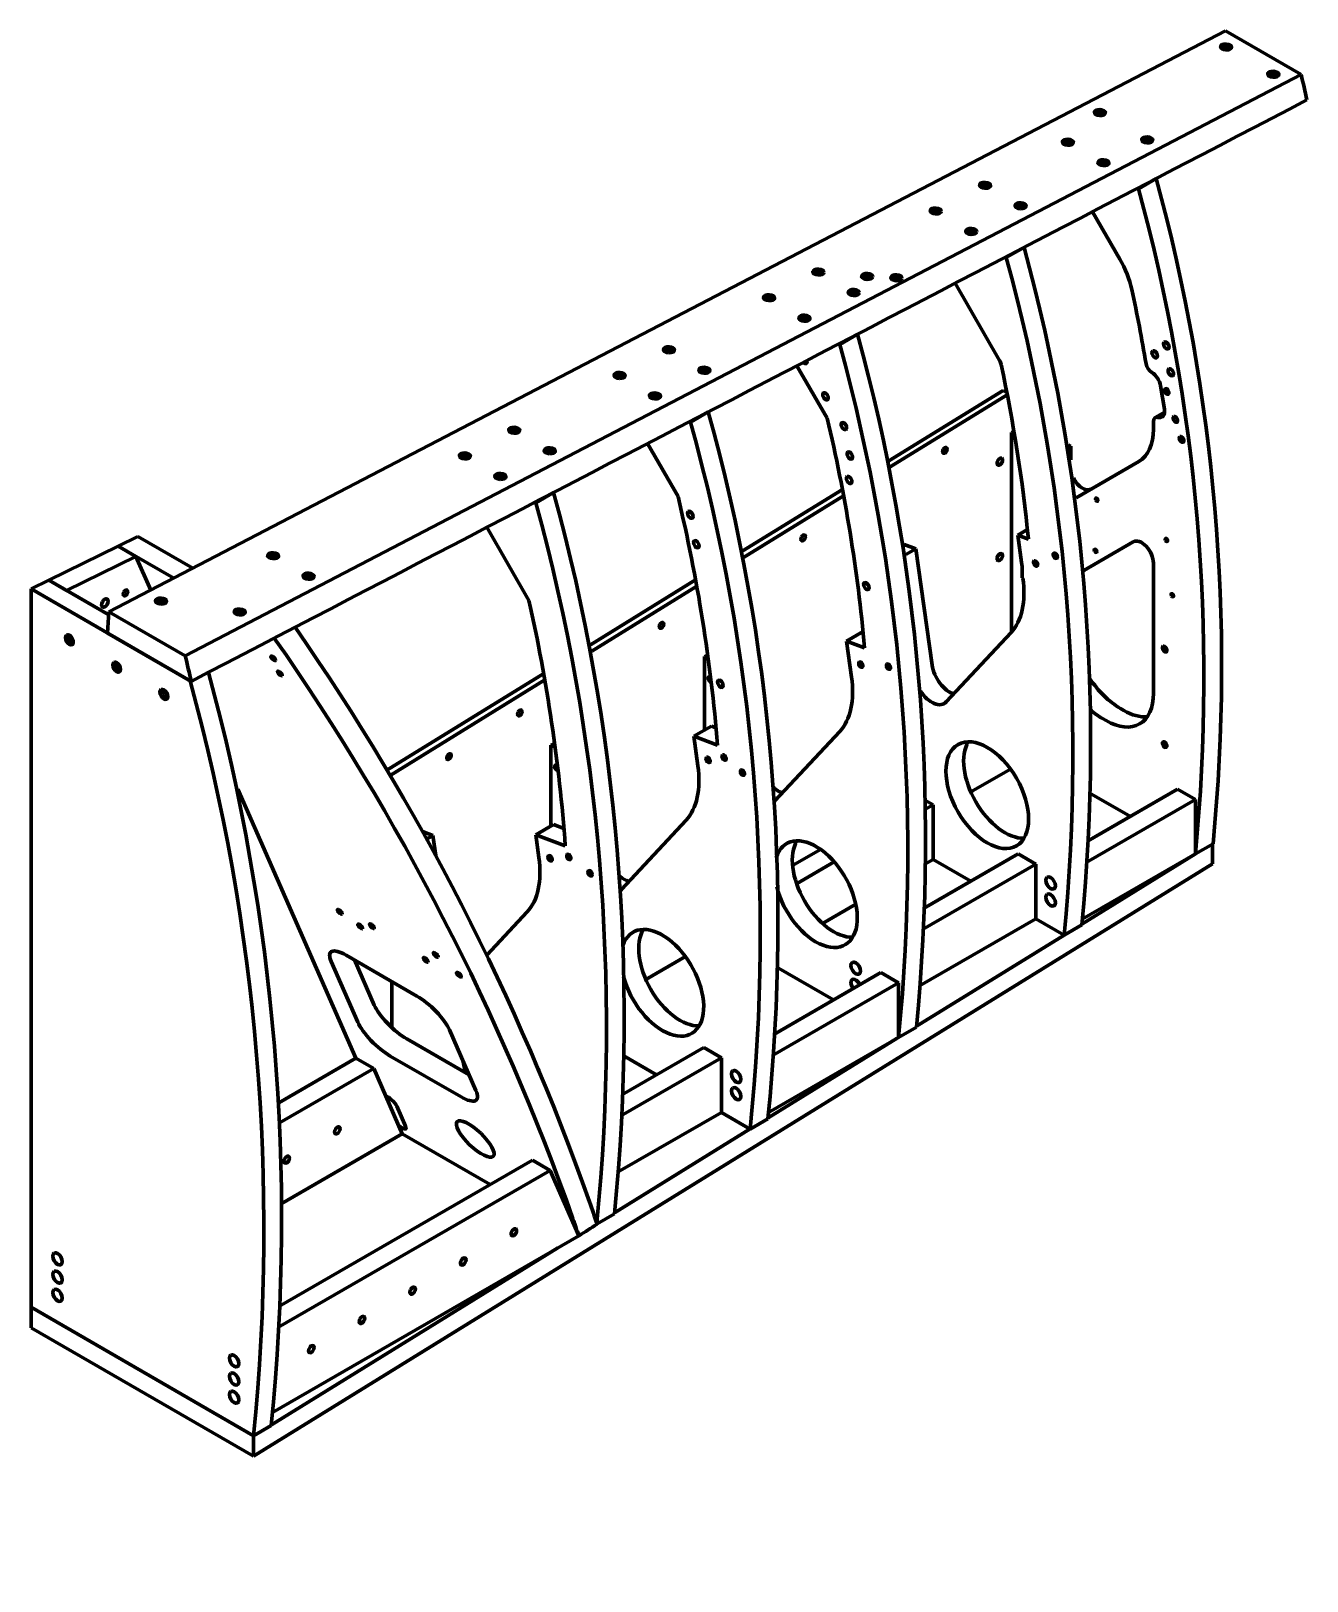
# Model space of a CAD drawing. Header units: millimetres. Extents: x 8001 to 31110, y 282 to 17125.
# Drawn here: x 20142 to 21330, y 3044 to 4487 of the extents above; entities that cross this region are included whole.
import ezdxf

# ---------------------------------------------------------------- set-up
doc = ezdxf.new("R2010")
doc.units = ezdxf.units.MM
doc.layers.add('Visible', color=7, linetype='Continuous', lineweight=50)

msp = doc.modelspace()

# ---------------------------------------------------------------- linework, layer by layer
at = {"layer": 'Visible', "extrusion": (0.707107, 0.408248, -0.57735)}
for p, q in [((21254.39431, 4487.43082), (20214.66941, 3946.46692)), ((21324.65546, 4446.86582), (21254.39431, 4487.43082)), ((20285.74354, 3905.43246), (21324.65546, 4446.86582)), ((21173.22299, 4340.51923), (21189.7244, 4350.04639)), ((21189.7229, 4350.04689), (21189.7244, 4350.04639)), ((21172.37816, 4341.00711), (21173.22299, 4340.51923)), ((21130.44659, 4319.15293), (21155.89916, 4275.06771)), ((21049.37882, 4276.90225), (21050.22365, 4276.41436)), ((21050.22365, 4276.41436), (21066.72506, 4285.94153)), ((21066.72406, 4285.94202), (21066.72506, 4285.94153)), ((21002.55597, 4252.49863), (21043.96879, 4180.57568)), ((20895.13753, 4195.58655), (20911.63844, 4205.11372)), ((20911.63794, 4205.11372), (20911.63844, 4205.11372)), ((20894.2932, 4196.07394), (20895.13753, 4195.58655)), ((20883.45373, 4126.74524), (20855.25059, 4175.72573)), ((21193.82112, 4157.11597), (21197.3528, 4135.27722)), ((20940.86264, 4087.25806), (21047.15845, 4152.81164)), ((20942.06791, 4081.43383), (21051.14366, 4148.70148)), ((21047.15845, 4152.81164), (21050.74688, 4150.73963)), ((20756.09431, 4123.12047), (20772.59521, 4132.64713)), ((21188.77153, 4127.41234), (21197.4912, 4132.447)), ((20755.25047, 4123.60735), (20756.09431, 4123.12047)), ((21055.17816, 4113.51614), (21057.3129, 4114.74829)), ((21187.1879, 4120.92449), (21187.1879, 4116.56093)), ((20744.5255, 4053.94958), (20716.15011, 4103.22927)), ((21057.7729, 4112.01764), (21055.17816, 4113.51614)), ((21055.17816, 4113.51614), (21055.17816, 4048.07009)), ((21110.18201, 4100.81325), (21107.9945, 4102.07627)), ((21108.36639, 4099.7648), (21110.18201, 4100.81325)), ((21110.18201, 4088.1263), (21110.18201, 4100.81325)), ((21173.65512, 4086.64871), (21115.12307, 4052.85533)), ((20612.19565, 4048.12286), (20628.69705, 4057.65003)), ((20628.69705, 4057.65003), (20628.69705, 4057.65003)), ((20804.34645, 4003.06735), (20897.62524, 4060.59326)), ((20611.35181, 4048.61025), (20612.19565, 4048.12286)), ((20805.51986, 3997.2232), (20898.73592, 4054.71028)), ((21055.17816, 4048.07009), (21055.17816, 3927.87658)), ((20241.59757, 4016.75147), (20223.24371, 4007.74505)), ((20241.59757, 4016.75147), (20292.86514, 3987.1519)), ((20605.73468, 3957.21827), (20566.55467, 4025.26255)), ((21060.88838, 4017.86614), (21069.8963, 4023.06707)), ((21070.81033, 4014.15922), (21060.88838, 4017.86614)), ((21064.433, 3992.62117), (21060.88838, 4017.86614)), ((20223.24371, 4007.74505), (20158.61163, 3976.03015)), ((20239.74511, 3998.21789), (20175.11303, 3966.50299)), ((20239.74511, 3998.21789), (20223.24371, 4007.74505)), ((20223.24371, 4007.74505), (20275.00662, 3977.86021)), ((20253.56366, 3966.70362), (20239.74511, 3998.21789)), ((20955.10137, 4009.25052), (20965.88358, 4005.222)), ((20965.88358, 4005.222), (20956.54311, 3999.8289)), ((20965.88358, 4005.222), (20981.08214, 3896.97963)), ((21122.29844, 3985.14112), (21168.40838, 4011.76262)), ((21187.1879, 3991.93813), (21187.1879, 3870.61303)), ((20158.61163, 3976.03015), (20142.11072, 3967.93279)), ((20158.61163, 3976.03015), (20175.11303, 3966.50299)), ((20214.50014, 3943.76265), (20158.61163, 3976.03015)), ((20663.01266, 3915.90602), (20760.9592, 3976.30994)), ((20664.15371, 3910.04196), (20762.03752, 3970.40755)), ((21065.58998, 3977.95132), (21064.86015, 3978.22364)), ((20142.11072, 3967.93279), (20290.29977, 3882.3755)), ((20142.11072, 3298.99414), (20142.11072, 3967.93279)), ((20213.43477, 3926.75345), (20214.66941, 3946.46692)), ((20214.66941, 3946.46692), (20285.74354, 3905.43246)), ((20213.43477, 3926.75345), (20291.29346, 3881.80198)), ((20901.37646, 3919.34012), (20916.80652, 3928.24847)), ((20994.34908, 3862.64908), (21054.6609, 3927.30954)), ((20918.25374, 3913.03447), (20901.37646, 3919.34012)), ((20906.07806, 3885.85689), (20901.37646, 3919.34012)), ((20769.15663, 3904.90773), (20772.16159, 3906.64271)), ((20769.15663, 3904.90773), (20772.57082, 3903.63227)), ((20769.15663, 3904.90773), (20769.15663, 3836.45772)), ((20473.5253, 3799.04754), (20619.48004, 3889.059)), ((20476.39037, 3794.24637), (20620.52501, 3883.1357)), ((21156.38554, 3856.64016), (21159.68573, 3854.73442)), ((20759.1849, 3830.7002), (20775.6858, 3840.22737)), ((20775.6858, 3840.22737), (20779.9493, 3838.63428)), ((21143.18432, 3845.20776), (21139.88414, 3847.11299)), ((20763.03718, 3803.24781), (20759.1849, 3830.7002)), ((20759.1849, 3830.7002), (20781.36516, 3822.41316)), ((20895.14898, 3835.21511), (20834.83716, 3770.55516)), ((20626.14612, 3822.34047), (20629.61706, 3824.34428)), ((20626.14612, 3747.082), (20626.14612, 3822.34047)), ((20626.14612, 3822.34047), (20630.08204, 3820.87035)), ((21017.14418, 3778.78943), (21054.12572, 3800.14079)), ((20444.67746, 3530.84271), (20334.81463, 3781.3996)), ((20982.0126, 3766.77456), (20974.38121, 3771.18044)), ((21124.64924, 3713.20747), (21226.231, 3771.85551)), ((21209.7296, 3781.38268), (21125.69918, 3732.86767)), ((21127.45158, 3778.07503), (21165.72652, 3755.97741)), ((21226.231, 3771.85551), (21209.7296, 3781.38268)), ((21226.231, 3771.85551), (21226.231, 3721.04497)), ((20974.46734, 3762.41796), (20982.0126, 3766.77456)), ((20982.0126, 3766.77456), (20982.0126, 3715.96401)), ((20506.56545, 3741.96221), (20516.30967, 3738.32151)), ((20612.06372, 3738.95128), (20628.56512, 3748.47844)), ((20639.5883, 3728.6674), (20612.06372, 3738.95128)), ((20615.03234, 3717.79706), (20612.06372, 3738.95128)), ((20628.56512, 3748.47844), (20638.30686, 3744.83824)), ((20752.10711, 3752.6145), (20691.82665, 3687.98789)), ((20510.46951, 3734.95014), (20516.30967, 3738.32151)), ((20518.95171, 3719.50266), (20516.30967, 3738.32151)), ((20877.26358, 3725.35128), (20851.19768, 3710.30208)), ((21226.231, 3721.04596), (21242.73141, 3730.57263)), ((21242.17483, 3711.83991), (21242.17483, 3730.25152)), ((21242.17483, 3711.83991), (20349.37496, 3160.276)), ((20854.94293, 3693.41087), (20890.01974, 3713.662)), ((20972.32265, 3650.66682), (21077.71985, 3711.5178)), ((21061.21845, 3721.04497), (20973.11073, 3670.17568)), ((20974.21294, 3711.46055), (20982.0126, 3715.96401)), ((20982.0126, 3715.96401), (21017.21537, 3695.6397)), ((21077.71985, 3711.5178), (21061.21845, 3721.04497)), ((21077.71985, 3711.5178), (21077.71985, 3660.70726)), ((21226.29174, 3721.08131), (21120.58736, 3655.77814)), ((21120.95925, 3660.26617), (21226.231, 3721.04497)), ((20566.47402, 3626.82277), (20604.10226, 3667.16374)), ((20878.96321, 3656.46815), (20910.00254, 3674.3889)), ((20969.36747, 3598.15018), (21077.71985, 3660.70726)), ((21077.71985, 3660.70726), (21104.02472, 3645.52015)), ((21104.02472, 3645.52015), (21120.52613, 3655.04732)), ((21104.00332, 3645.5326), (20966.50489, 3560.58715)), ((20501.43122, 3588.78332), (20435.4261, 3626.89148)), ((20714.56648, 3604.09638), (20751.53509, 3625.43977)), ((20421.6663, 3620.79692), (20446.39252, 3564.40658)), ((20443.287, 3622.35317), (20461.69214, 3580.37729)), ((20933.43836, 3610.63053), (20833.67371, 3553.03144)), ((20836.05139, 3616.04653), (20889.43478, 3585.22526)), ((20949.93926, 3601.10386), (20933.43836, 3610.63053)), ((20478.14127, 3602.22948), (20478.14127, 3559.27037)), ((20832.57697, 3533.34435), (20949.93926, 3601.10386)), ((20949.93926, 3601.10386), (20949.93926, 3550.29332)), ((20556.40072, 3500.89315), (20531.67451, 3557.28399)), ((20949.93926, 3550.29431), (20966.43967, 3559.82048)), ((20491.93542, 3548.87796), (20550.07965, 3515.30811)), ((20768.4263, 3540.76615), (20692.24931, 3496.78547)), ((20784.92721, 3531.23899), (20768.4263, 3540.76615)), ((20948.45421, 3549.43554), (20828.36275, 3475.24394)), ((20828.79239, 3480.34879), (20949.93926, 3550.29332)), ((20444.67746, 3530.84271), (20372.87151, 3489.38558)), ((20461.17837, 3521.31604), (20444.67746, 3530.84271)), ((20476.6358, 3532.90675), (20542.64093, 3494.79909)), ((20691.40597, 3477.24426), (20784.92721, 3531.23899)), ((20724.42272, 3515.36088), (20693.38289, 3533.28163)), ((20784.92721, 3531.23899), (20784.92721, 3480.42844)), ((20373.6352, 3470.77283), (20461.17837, 3521.31604)), ((20461.17837, 3521.31604), (20487.84617, 3460.49642)), ((20614.22783, 3520.76045), (20614.38465, 3520.85106)), ((20482.71045, 3486.26213), (20490.95269, 3467.46568)), ((20688.32982, 3424.65792), (20784.92721, 3480.42844)), ((20811.79314, 3464.91774), (20784.92721, 3480.42844)), ((20811.71797, 3464.96105), (20685.39306, 3386.91866)), ((20811.79314, 3464.91774), (20828.29455, 3474.4444)), ((20374.96343, 3395.32369), (20487.84617, 3460.49642)), ((20569.6831, 3413.24792), (20487.84617, 3460.49642)), ((20609.02042, 3435.95938), (20372.93972, 3299.65826)), ((20625.52133, 3426.43272), (20609.02042, 3435.95938)), ((20372.05555, 3280.09364), (20625.52133, 3426.43272)), ((20625.52133, 3426.43272), (20652.18912, 3365.6131)), ((20651.68332, 3386.45567), (20651.68431, 3386.45517)), ((20669.14406, 3376.74828), (20685.32137, 3386.08876)), ((20366.88797, 3200.89477), (20652.18912, 3365.6131)), ((20632.59364, 3354.29968), (20365.9371, 3189.56194)), ((20349.37496, 3179.32983), (20142.11072, 3298.99414)), ((20142.11072, 3298.99414), (20142.11072, 3279.93981)), ((20349.37496, 3179.32983), (20142.11072, 3298.99414)), ((20349.37496, 3160.276), (20142.11072, 3279.93981)), ((20349.37496, 3179.32983), (20365.87636, 3188.8565)), ((20349.37496, 3179.32983), (20349.37496, 3160.276))]:
    msp.add_line(p, q, dxfattribs=at)
at = {"layer": 'Visible', "extrusion": (2e-16, -4e-16, -1)}
for centre, radius, start, end in [((-19528.07238, 3895.858), 1722.607, 164.712451, 185.506038), ((-19511.57645, 3886.33183), 1722.60142, 164.71243, 185.505755), ((-19190.52491, 3733.97537), 1784.43376, 164.690875, 185.600791), ((-19174.02998, 3724.4492), 1784.42736, 164.690851, 185.600462), ((-19048.72315, 3647.71612), 1772.39174, 164.440552, 185.919386), ((-19421.30014, 3778.96318), 1502.94541, 166.620477, 174.882095), ((-18539.31982, 2647.67355), 2251.15302, 145.207097, 160.550525), ((-18424.74045, 3371.61207), 1934.21551, 164.68845, 185.705261)]:
    msp.add_arc(centre, radius, start, end, dxfattribs=at)
at = {"layer": 'Visible', "extrusion": (2e-16, -3e-16, -1)}
for centre, radius, start, end in [((-19362.26826, 3814.7285), 1749.95619, 164.702735, 185.548762), ((-19378.76966, 3824.25566), 1749.95619, 164.702735, 185.548762), ((-19607.87961, 3868.99754), 1470.11521, 167.905885, 174.333298), ((-19065.22456, 3657.24329), 1772.39174, 164.440552, 185.919386), ((-18847.0855, 3569.26052), 1847.3397, 164.670212, 185.690483), ((-19254.89761, 3698.26381), 1531.50449, 166.570647, 175.3503), ((-18440.74402, 3381.15566), 1934.71236, 164.746922, 185.704283)]:
    msp.add_arc(centre, radius, start, end, dxfattribs=at)
at = {"layer": 'Visible', "extrusion": (3e-16, -4e-16, -1)}
msp.add_arc((-18831.07397, 3559.80754), 1846.84774, 164.668411, 185.666044, dxfattribs=at)
at = {"layer": 'Visible', "extrusion": (4e-16, -5e-16, -1)}
msp.add_arc((-19082.87099, 3614.86565), 1560.87142, 167.330064, 175.818908, dxfattribs=at)
at = {"layer": 'Visible', "extrusion": (3e-16, -3e-16, -1)}
msp.add_arc((-18519.94339, 2629.7996), 2255.63872, 145.045043, 160.539427, dxfattribs=at)
at = {"layer": 'Visible', "extrusion": (2e-16, -2e-16, -1)}
msp.add_arc((-18396.21721, 3449.18301), 1943.82938, 166.425067, 167.140554, dxfattribs=at)
at = {"layer": 'Visible', "extrusion": (0, -5e-16, -1)}
for centre, ratio, start_param, end_param in [((21254.80752, 4472.54689), 0.5325291104, 4.7123889804, 10.9955742876), ((21298.82653, 4447.13216), 0.5325291104, 4.7123889804, 10.9955742875), ((21137.39096, 4411.45545), 0.5325291104, -1.5707963268, 4.7123889804), ((21181.41047, 4386.04122), 0.5325291104, 4.7123889804, 10.9955742875), ((21107.58528, 4383.86815), 0.5325291104, -1.5707963268, 4.7123889804), ((21140.59954, 4364.80735), 0.5325291104, -1.5707963268, 4.7123889804), ((21030.43103, 4343.72532), 0.5325291104, 4.7123889803, 10.9955742875), ((21063.44529, 4324.66452), 0.5325291104, 4.7123889804, 10.9955742875), ((20829.27529, 4239.06491), 0.5325291104, -1.5707963268, 4.7123889804), ((20862.28955, 4220.00411), 0.5325291104, 4.7123889804, 10.9955742875), ((20736.06471, 4190.56783), 0.5325291104, -1.5707963268, 4.7123889804), ((20769.07897, 4171.50703), 0.5325291104, -1.5707963268, 4.7123889804), ((20690.12055, 4166.66354), 0.5325291104, 4.7123889804, 10.9955742876), ((20723.13481, 4147.60225), 0.5325291104, -1.5707963268, 4.7123889804), ((20592.05005, 4115.63743), 0.5325291104, 4.7123889804, 10.9955742875), ((20625.06431, 4096.57663), 0.5325291104, 4.7123889804, 10.9955742876), ((20546.10589, 4091.73315), 0.5325291104, -1.5707963268, 4.7123889804), ((20579.12015, 4072.67235), 0.5325291105, 4.7123889803, 10.9955742875), ((20367.52122, 3998.81629), 0.5325291104, -1.5707963268, 4.7123889804), ((20400.53548, 3979.75549), 0.5325291104, 4.7123889804, 10.9955742876), ((20263.11671, 3956.57457), 0.5325291104, 4.7123889804, 10.9955742876), ((20336.48986, 3946.43307), 0.5325291104, 4.7123889804, 10.9955742875)]:
    msp.add_ellipse(centre, major_axis=(-5.15499, 0.32289), ratio=ratio, start_param=start_param, end_param=end_param, dxfattribs=at)
at = {"layer": 'Visible', "extrusion": (0, -3e-16, -1)}
for centre, ratio, start_param, end_param in [((21254.71193, 4471.01952), 0.5325291104, -0.5714432545, 3.7130359081), ((21298.73094, 4445.60479), 0.5325291104, -0.5714432545, 3.7130359081), ((21137.29537, 4409.92808), 0.5325291104, -0.5714432545, 3.7130359081), ((21107.48969, 4382.34078), 0.5325291105, -0.5714432544, 3.713035908), ((21181.31488, 4384.51385), 0.5325291104, -0.5714432545, 3.7130359081), ((21140.50395, 4363.27998), 0.5325291104, -0.5714432545, 3.7130359082), ((21030.33495, 4342.19794), 0.5325291104, -0.5714432545, 3.7130359081), ((21063.3497, 4323.13714), 0.5325291104, -0.5714432545, 3.7130359081), ((20829.17971, 4237.53754), 0.5325291104, -0.5714432545, 3.7130359081), ((20862.19397, 4218.47674), 0.5325291104, -0.5714432545, 3.7130359081), ((20735.96863, 4189.04046), 0.5325291104, -0.5714432546, 3.7130359081), ((20768.98338, 4169.97966), 0.5325291104, -0.5714432545, 3.7130359081), ((20690.02496, 4165.13617), 0.5325291104, -0.5714432545, 3.7130359081), ((20723.03922, 4146.07487), 0.5325291104, -0.5714432545, 3.7130359081), ((20591.95397, 4114.11056), 0.5325291104, -0.5714432545, 3.7130359081), ((20546.00981, 4090.20577), 0.5325291104, -0.5714432545, 3.7130359081), ((20624.96873, 4095.04926), 0.5325291104, -0.5714432545, 3.7130359081), ((20579.02457, 4071.14497), 0.5325291105, -0.5714432544, 3.7130359081), ((20367.42514, 3997.28892), 0.5325291104, -0.5714432545, 3.7130359081), ((20400.4399, 3978.22812), 0.5325291105, -0.5714432544, 3.713035908), ((20263.02112, 3955.04719), 0.5325291104, -0.5714432545, 3.7130359081), ((20336.39428, 3944.90569), 0.5325291104, -0.5714432545, 3.7130359081)]:
    msp.add_ellipse(centre, major_axis=(-3.00449, 0.18819), ratio=ratio, start_param=start_param, end_param=end_param, dxfattribs=at)
at = {"layer": 'Visible'}
for centre, major_axis, ratio, start_param, end_param in [((20984.48687, 4319.82053), (-5.15499, 0.32289), 0.5325291104, 3.1415926536, 9.4247779608), ((20984.39079, 4318.29316), (-3.00449, 0.18819), 0.5325291104, 2.5701493991, 6.8546285617), ((21017.50113, 4300.75973), (-5.15499, 0.32289), 0.5325291104, 3.1415926536, 9.4247779608), ((21017.40554, 4299.23236), (-3.00449, 0.18819), 0.5325291105, 2.5701493992, 6.8546285616), ((20875.21945, 4262.9697), (-5.15499, 0.32289), 0.5325291104, 3.1415926536, 9.4247779608), ((20875.12387, 4261.44232), (-3.00449, 0.18819), 0.5325291104, 2.570149399, 6.8546285617), ((20920.6583, 4258.85057), (-5.15499, 0.32289), 0.5325291104, 3.1415926536, 9.4247779608), ((20920.56272, 4257.32319), (-3.00449, 0.18819), 0.5325291104, 2.5701493991, 6.8546285616), ((20947.84584, 4257.65227), (-5.15499, 0.32289), 0.5325291104, 3.1415926536, 9.4247779608), ((20908.23371, 4243.9084), (-5.15499, 0.32289), 0.5325291104, 3.1415926536, 9.4247779608), ((20908.13813, 4242.38152), (-3.00449, 0.18819), 0.5325291104, 2.5701493991, 6.8546285617), ((20947.75026, 4256.12539), (-3.00449, 0.18819), 0.5325291104, 2.5701493991, 6.8546285617), ((20862.11381, 4180.98043), (-1.82318, 3.15785), 0.5773502687, 1.9664595799, 4.2668807107), ((21185.7138, 4175.75311), (-3.88938, 6.7366), 0.5773502681, 0.9948504269, 2.3581136072), ((21185.74018, 4159.85956), (-5.83406, 10.10489), 0.5773502681, 4.1301141211, 5.4997062608), ((20881.9154, 4147.25824), (-1.82318, 3.15785), 0.5773502687, 1.5707963268, 7.853981634), ((21192.66066, 4120.67607), (-3.88938, 6.7366), 0.5773502681, -0.5364057953, 0.8072256979), ((21189.27186, 4138.02082), (-5.83406, 10.10489), 0.5773502681, 2.6051868583, 4.1301141211), ((20993.01437, 4096.9072), (1.50519, 2.60706), 0.5773502692, 1.5707963268, 7.853981634), ((21134.384, 4050.99042), (-0.82844, 1.43489), 0.5773502681, 1.5707963268, 7.853981634), ((20861.08528, 4015.41776), (1.50519, 2.60706), 0.5773502692, 1.5707963268, 7.853981634), ((21199.2889, 4013.5175), (-0.82844, 1.43489), 0.5773502681, 1.5707963269, 7.853981634), ((21133.28378, 4003.35559), (-0.82844, 1.43489), 0.5773502681, 1.5707963268, 7.853981634), ((20919.84284, 3970.51209), (-1.78911, 3.09883), 0.5773502687, 1.5707963268, 7.853981634), ((21000.58901, 4002.23695), (-46.6725, 80.83914), 0.5773502691, 3.3162298149, 4.1016279784), ((20210.86541, 3954.7679), (2.13916, 3.70513), 0.5773502692, 1.5707963268, 7.853981634), ((20230.06312, 3964.18803), (1.50519, 2.60706), 0.5773502692, 1.5707963268, 7.8539816339), ((21204.78903, 3962.07221), (-0.82844, 1.43489), 0.5773502681, 1.5707963268, 7.853981634), ((20729.15569, 3933.92882), (1.50519, 2.60706), 0.5773502692, 1.5707963268, 7.853981634), ((20997.33214, 3890.90798), (-11.66813, 20.20979), 0.5773502691, 0.9600353247, 2.5999890921), ((20980.83123, 3881.38131), (-11.66813, 20.20979), 0.5773502691, 1.6674421162, 3.3162298148), ((20597.22659, 3852.43938), (1.50519, 2.60706), 0.5773502692, 1.5707963268, 7.853981634), ((21032.49607, 3775.84819), (-27.22563, 47.15617), 0.5773502691, 1.5707963268, 7.853981634), ((21048.99698, 3785.37536), (-27.22563, 47.15617), 0.5773502691, 0.3078870916, 2.833705562), ((20531.2618, 3811.69466), (1.50519, 2.60706), 0.5773502692, 1.5707963268, 7.853981634), ((20837.82072, 3798.81405), (-11.66813, 20.20979), 0.5773502687, 2.0675467407, 2.5999890921), ((20889.45867, 3693.18435), (-27.22563, 47.15617), 0.5773502687, 0.307887092, 2.8337055616), ((20427.36259, 3463.68459), (1.82318, 3.15785), 0.5773502692, 1.5707963268, 7.853981634), ((20555.68483, 3455.68181), (-16.8516, 16.14324), 0.3190306305, -1.5707963268, 4.7123889804), ((20380.21316, 3436.4627), (1.82318, 3.15785), 0.5773502692, 1.5707963268, 7.8539816339), ((20591.70555, 3368.80077), (1.82318, 3.15785), 0.5773502692, 1.5707963268, 7.853981634), ((20544.55612, 3341.57887), (1.82318, 3.15785), 0.5773502692, 1.5707963268, 7.853981634), ((20497.40619, 3314.35698), (1.82318, 3.15785), 0.5773502692, 1.5707963268, 7.853981634), ((20450.25626, 3287.13509), (1.82318, 3.15785), 0.5773502692, 1.5707963268, 7.853981634), ((20403.10683, 3259.9132), (1.82318, 3.15785), 0.5773502692, 1.5707963268, 7.853981634)]:
    msp.add_ellipse(centre, major_axis=major_axis, ratio=ratio, start_param=start_param, end_param=end_param, dxfattribs=at)
at = {"layer": 'Visible', "extrusion": (1e-16, 1e-16, -1)}
for centre, major_axis, ratio, start_param, end_param in [((21124.78416, 4257.10365), (-31.115, 53.89276), 0.5773502681, 1.5707963285, 2.0773806012), ((21176.18713, 3998.28957), (-7.77875, 13.47319), 0.5773502681, 0.000000001, 2.3561944911), ((20429.62278, 3667.21452), (-2.17386, 2.08248), 0.3190306305, 3.1415926535, 9.4247779607), ((20448.62434, 3653.59213), (-2.17386, 2.08248), 0.3190306305, 3.1415926535, 9.4247779607), ((20459.55491, 3653.78778), (-2.17386, 2.08248), 0.3190306305, 3.1415926535, 9.4247779607), ((20509.6187, 3622.49306), (-2.17386, 2.08248), 0.3190306305, 3.1415926535, 9.4247779606), ((20519.01792, 3627.08115), (-2.17386, 2.08248), 0.3190306305, 3.1415926536, 9.4247779608), ((20540.59779, 3608.59635), (-2.17386, 2.08248), 0.3190306305, 3.1415926536, 9.4247779607)]:
    msp.add_ellipse(centre, major_axis=major_axis, ratio=ratio, start_param=start_param, end_param=end_param, dxfattribs=at)
at = {"layer": 'Visible', "extrusion": (-1e-16, 0, -1)}
for centre, major_axis, ratio in [((21188.39715, 4186.30084), (-1.82318, 3.15785), 0.5773502681), ((21199.12362, 4194.63916), (-1.82318, 3.15785), 0.5773502681), ((21203.41599, 4169.64063), (-1.82318, 3.15785), 0.5773502681), ((20898.96393, 4119.52009), (-1.82318, 3.15785), 0.5773502687), ((20904.56712, 4092.13839), (-1.82318, 3.15785), 0.5773502687), ((20914.72704, 3897.36645), (-1.40018, 2.42517), 0.5773502687), ((20940.50619, 3895.4901), (-1.40018, 2.42517), 0.5773502687)]:
    msp.add_ellipse(centre, major_axis=major_axis, ratio=ratio, dxfattribs=at)
at = {"layer": 'Visible', "extrusion": (-1e-16, -1e-16, -1)}
for centre, major_axis, ratio, start_param, end_param in [((21040.0717, 4178.34387), (-3.88938, 6.7366), 0.5773502691, 1.5728080812, 2.0810011054), ((21140.98437, 4143.23619), (-32.67075, 56.5874), 0.5773502681, 2.3561944911, 3.1415926545), ((20367.67107, 3903.2101), (-2.13454, 2.04481), 0.3190306305, 3.1415926535, 9.4247779607), ((20373.85226, 3889.11227), (-2.13454, 2.04481), 0.3190306305, 3.1415926537, 9.4247779609), ((21156.38554, 3909.99118), (-32.67075, 56.5874), 0.5773502681, 3.9269908179, 4.5963457729), ((21139.88414, 3900.46401), (-32.67075, 56.5874), 0.5773502681, 3.926990818, 4.1822514947), ((20443.66834, 3608.09453), (-22.4688, 21.52432), 0.3190306305, -0.6550306077, 0.9157657191), ((20485.45205, 3470.64091), (-5.6172, 5.38108), 0.3190306305, 2.4865620459, 4.5809571485)]:
    msp.add_ellipse(centre, major_axis=major_axis, ratio=ratio, start_param=start_param, end_param=end_param, dxfattribs=at)
at = {"layer": 'Visible', "extrusion": (1e-16, 1e-16, -1)}
for centre, major_axis, ratio in [((21199.5199, 4151.7378), (-1.50519, 2.60706), 0.5773502681), ((21207.61079, 4125.74807), (-1.50519, 2.60706), 0.5773502681), ((21213.39918, 4107.15424), (-1.50519, 2.60706), 0.5773502681), ((20909.95723, 3614.66054), (-3.1115, 5.38928), 0.5773502687)]:
    msp.add_ellipse(centre, major_axis=major_axis, ratio=ratio, dxfattribs=at)
at = {"layer": 'Visible', "extrusion": (0, -4e-16, -1)}
msp.add_ellipse((21077.1797, 4184.43793), major_axis=(-77.7875, 134.7319), ratio=0.5773502691, start_param=2.334366951, end_param=2.3561944864, dxfattribs=at)
at = {"layer": 'Visible', "extrusion": (2e-16, -1e-16, -1)}
for centre in [(21044.17739, 4086.4441), (21044.17739, 3997.52539)]:
    msp.add_ellipse(centre, major_axis=(1.82318, 3.15785), ratio=0.5773502692, dxfattribs=at)
at = {"layer": 'Visible', "extrusion": (-2e-16, -1e-16, -1)}
msp.add_ellipse((20903.87761, 4069.33781), major_axis=(-1.82318, 3.15785), ratio=0.5773502687, dxfattribs=at)
at = {"layer": 'Visible', "extrusion": (0, 0, -1)}
for centre, major_axis, ratio, start_param, end_param in [((21121.18278, 4074.31821), (-7.77875, 13.47319), 0.5773502681, 3.1415926545, 4.8139025997), ((21021.09902, 4008.81192), (-31.115, 53.89276), 0.5773502691, 2.1815573288, 2.4611366936), ((21156.38554, 3929.37159), (-32.67075, 56.5874), 0.5773502677, -0.0441629288, 0.000000001), ((20631.64675, 3801.31121), (-1.40018, 2.42517), 0.5773502692, 3.2725911644, 7.428211683), ((20821.31931, 3789.28688), (-11.66813, 20.20979), 0.577350269, 2.9669554925, 3.0585320555), ((20581.94191, 3515.63917), (-27.22562, 47.15617), 0.5773502692, -1.2201763126, -0.9818271151), ((20581.94191, 3515.63917), (-27.22562, 47.15617), 0.5773502692, 1.6789909401, 1.8954575493), ((20477.21031, 3489.43785), (-5.6172, 5.38108), 0.3190306305, 0.3921669432, 2.4865620459), ((20534.39869, 3513.59604), (-22.4688, 21.52432), 0.3190306305, 2.4865620459, 4.0573583727)]:
    msp.add_ellipse(centre, major_axis=major_axis, ratio=ratio, start_param=start_param, end_param=end_param, dxfattribs=at)
at = {"layer": 'Visible', "extrusion": (1e-16, 0, -1)}
for centre, major_axis in [((20755.95292, 4036.95283), (-1.82318, 3.15785)), ((20761.55611, 4009.57163), (-1.82318, 3.15785)), ((20783.9843, 3879.50595), (-1.82318, 3.15785)), ((20798.67854, 3513.77327), (-3.1115, 5.38928)), ((20798.67854, 3497.89466), (-3.1115, 5.38928)), ((20166.86233, 3343.98245), (-3.1115, 5.38928)), ((20166.86233, 3327.04543), (-3.1115, 5.38928)), ((20166.86233, 3310.10891), (-3.1115, 5.38928)), ((20331.20529, 3249.09912), (-3.1115, 5.38928)), ((20331.20529, 3232.16211), (-3.1115, 5.38928)), ((20331.20529, 3215.22509), (-3.1115, 5.38928))]:
    msp.add_ellipse(centre, major_axis=major_axis, ratio=0.5773502692, dxfattribs=at)
at = {"layer": 'Visible', "extrusion": (0, 0, -1)}
for centre, major_axis, ratio in [((21095.74117, 3998.80384), (-1.40018, 2.42517), 0.5773502691), ((21077.44853, 3991.52393), (-1.40018, 2.42517), 0.5773502691), ((20177.8631, 3920.45578), (-2.58254, 4.4731), 0.5773502692), ((21197.63856, 3911.90537), (-1.50519, 2.60706), 0.5773502681), ((20221.86618, 3895.0505), (-2.58254, 4.4731), 0.5773502692), ((20265.86976, 3869.64523), (-2.58254, 4.4731), 0.5773502692), ((21197.63856, 3822.98667), (-1.50519, 2.60706), 0.5773502681), ((20772.53398, 3808.72754), (-1.40018, 2.42517), 0.5773502692), ((20787.40147, 3810.92799), (-1.40018, 2.42517), 0.5773502692), ((20804.56749, 3796.75896), (-1.40017, 2.42517), 0.5773502692), ((20625.4128, 3716.97861), (-1.40018, 2.42517), 0.5773502692), ((20642.85861, 3718.21574), (-1.40017, 2.42517), 0.5773502692), ((20662.60244, 3703.0834), (-1.40018, 2.42517), 0.5773502692), ((21091.47069, 3694.05208), (-3.1115, 5.38928), 0.5773502691), ((21091.47069, 3678.17348), (-3.1115, 5.38928), 0.5773502691)]:
    msp.add_ellipse(centre, major_axis=major_axis, ratio=ratio, dxfattribs=at)
at = {"layer": 'Visible', "extrusion": (1e-16, 0, -1)}
for centre, major_axis, ratio, start_param, end_param in [((20179.14156, 3921.19407), (-1.50519, 2.60706), 0.5773502692, 2.3383708463, 7.0864071144), ((20223.14464, 3895.7888), (-1.50519, 2.60706), 0.5773502692, 2.3383708463, 7.0864071145), ((20774.65727, 3883.87848), (-1.40018, 2.42517), 0.5773502687, 3.5335759755, 7.1619388423), ((20841.07709, 3910.14302), (-46.6725, 80.83914), 0.5773502687, 2.1815573291, 2.9669554926), ((20267.14822, 3870.38353), (-1.50519, 2.60706), 0.5773502692, 2.3383708463, 7.0864071145), ((21143.18432, 3896.0183), (-31.115, 53.89276), 0.5773502692, 2.3561944902, 3.926990817), ((21159.68573, 3905.54547), (-31.115, 53.89276), 0.5773502692, 3.4099677425, 3.926990817), ((20729.94725, 3601.08992), (-27.22563, 47.15617), 0.5773502692, -0.4748019057, 5.1433800739), ((20746.44816, 3610.61709), (-27.22563, 47.15617), 0.5773502692, 3.4494797449, 5.975298215)]:
    msp.add_ellipse(centre, major_axis=major_axis, ratio=ratio, start_param=start_param, end_param=end_param, dxfattribs=at)
at = {"layer": 'Visible', "extrusion": (3e-16, -5e-16, -1)}
for centre in [(20698.03521, 3827.54191), (20550.03036, 3742.09115)]:
    msp.add_ellipse(centre, major_axis=(-46.6725, 80.83914), ratio=0.5773502692, start_param=2.181661565, end_param=2.9669554922, dxfattribs=at)
at = {"layer": 'Visible', "extrusion": (-1e-16, 0, -1)}
msp.add_ellipse((20872.95777, 3683.65718), major_axis=(-27.22563, 47.15617), ratio=0.5773502687, start_param=-0.5005963946, end_param=5.169050339, dxfattribs=at)
at = {"layer": 'Visible', "extrusion": (4e-16, 2e-16, -1)}
for centre, ratio, start_param, end_param in [((20694.8097, 3716.24679), 0.5773502692, 3.6831962143, 4.1931340025), ((20678.3088, 3706.71962), 0.5773502693, 2.9669554921, 3.0284206429)]:
    msp.add_ellipse(centre, major_axis=(-11.66812, 20.20979), ratio=ratio, start_param=start_param, end_param=end_param, dxfattribs=at)
at = {"layer": 'Visible', "extrusion": (-3e-16, -2e-16, -1)}
msp.add_ellipse((20909.95723, 3598.78194), major_axis=(-3.1115, 5.38928), ratio=0.5773502687, start_param=4.4723813125, end_param=8.0939893026, dxfattribs=at)
at = {"layer": 'Visible', "extrusion": (-2e-16, -2e-16, -1)}
for centre, start_param, end_param in [((20483.69368, 3567.6749), 4.0573583727, 5.6281546995), ((20509.67296, 3569.98637), 0.9157657191, 2.4865620459), ((20468.39406, 3551.7037), 4.0573583727, 5.6281546995)]:
    msp.add_ellipse(centre, major_axis=(-22.4688, 21.52432), ratio=0.3190306305, start_param=start_param, end_param=end_param, dxfattribs=at)
at = {"layer": 'Visible', "extrusion": (-2e-16, -6e-16, -1)}
msp.add_ellipse((20609.20412, 3445.22169), major_axis=(-100.97301, 263.70294), ratio=0.1170010324, start_param=1.7982779651, end_param=1.8797941996, dxfattribs=at)
at = {"layer": 'Visible', "extrusion": (0, -7e-16, -1)}
msp.add_ellipse((20594.06879, 3429.08521), major_axis=(-100.7913, 263.29668), ratio=0.1168506644, start_param=1.7978564512, end_param=1.8587146995, dxfattribs=at)
at = {"layer": 'Visible'}
for points in [[(21330.17866, 4423.25052), (21328.40639, 4431.07955), (21326.56537, 4438.95124), (21324.6556, 4446.86559)], [(21167.08815, 4246.66327), (21172.0502, 4223.78352), (21176.46393, 4200.79462), (21180.33378, 4177.53895)]]:
    msp.add_open_spline(points, degree=3, dxfattribs=at)
at = {"layer": 'Visible', "extrusion": (1.9842e-08, -3.80712e-08, -1)}
msp.add_open_spline([(20291.29333, 3881.802), (20464.44139, 3972.04314), (20637.58923, 4062.28441), (20983.88437, 4242.76723), (21157.03167, 4333.00879), (21330.17866, 4423.25052)], degree=3, knots=[-123.7520015612, -123.7520015612, -123.7520015612, -123.7520015612, -61.8760007827, -61.8760007827, 0, 0, 0, 0], dxfattribs=at)
at = {"layer": 'Visible', "extrusion": (-6.29183e-09, 1.00939e-08, -1)}
msp.add_open_spline([(20669.3027, 3376.28305), (20663.60157, 3372.72462), (20657.89704, 3369.16801), (20652.18914, 3365.6132)], degree=3, dxfattribs=at)

doc.saveas('drawing.dxf')
